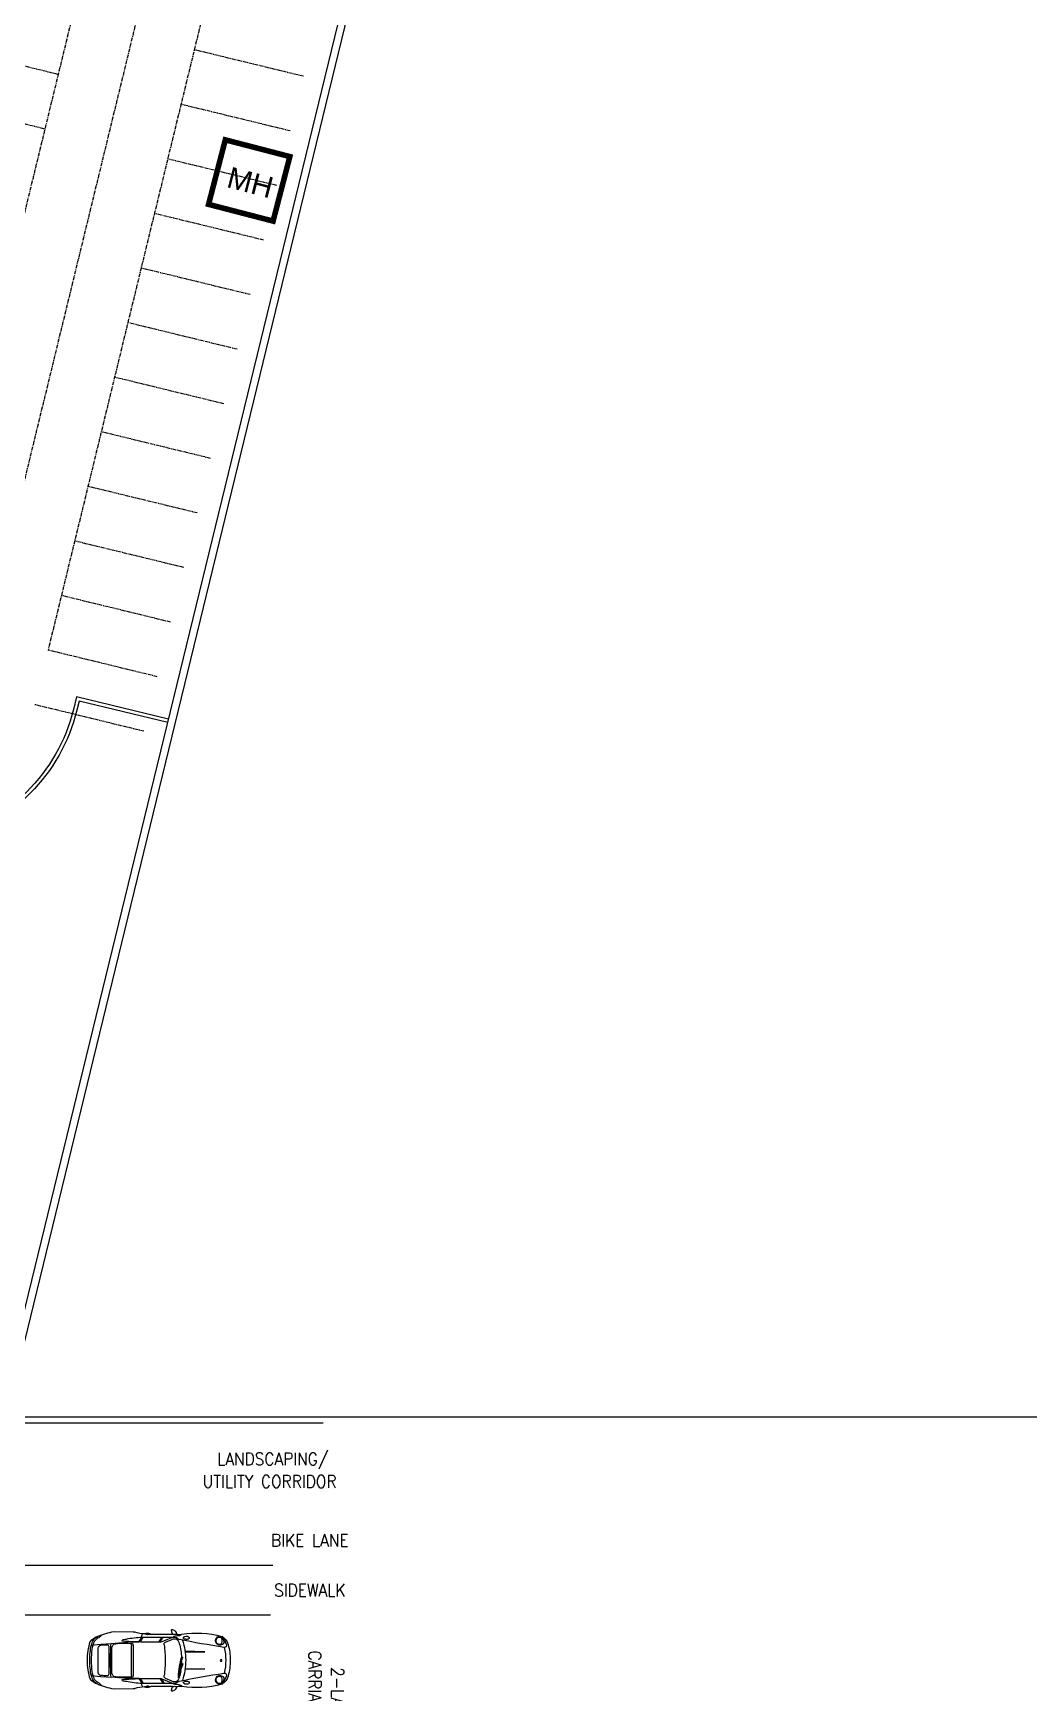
# Model space of a CAD drawing. Header units: feet. Extents: x 50754 to 76410, y 49660 to 67674.
# Drawn here: x 70284 to 71985, y 54850 to 57687 of the extents above; entities that cross this region are included whole.
import ezdxf
from ezdxf.enums import TextEntityAlignment as Align

# ---------------------------------------------------------------- set-up
doc = ezdxf.new("R2010")
doc.units = ezdxf.units.FT
doc.linetypes.add('Amconstr', pattern=[9999, 9999, 0])
doc.linetypes.add('CENTER', pattern=[2, 1.25, -0.25, 0.25, -0.25])
for name, color, linetype in [('1_DIM', 1, 'Continuous'), ('1_TEXT', 3, 'Continuous'), ('CAR', 253, 'Continuous'), ('CARS', 2, 'Continuous'), ('CKS_PROPERTY LINE', 5, 'Continuous'), ('coches', 7, 'Continuous'), ('MS GATE', 1, 'Continuous'), ('PLOT LINE', 3, 'Continuous'), ('ROAD CL', 251, 'CENTER'), ('roads & footpath', 161, 'Continuous'), ('TEXT', 3, 'Continuous')]:
    doc.layers.add(name, color=color, linetype=linetype)
doc.styles.add('ARIAL', font='arial.ttf')
doc.styles.add('romans1', font='ROMANS.SHX', dxfattribs={"width": 0.9})

# ---------------------------------------------------------------- blocks, each defined once
blk = doc.blocks.new('A$C6C2F1E0A')
at = {"layer": 'coches', "color": 0, "linetype": 'ByBlock', "lineweight": -3}
for p, q in [((1.92, 0.537), (1.757, 0.611)), ((2.091, 0.539), (1.994, 0.688)), ((2.122, 0.538), (2.026, 0.688)), ((2.681, 0.543), (2.584, 0.687)), ((2.712, 0.544), (2.615, 0.688)), ((3.04, 0.536), (2.706, 0.544)), ((3.454, 0.86), (2.883, 0.85)), ((3.349, 0.5), (2.924, 0.505)), ((3.313, 0.518), (3.04, 0.536)), ((3.542, 0.504), (3.313, 0.518)), ((3.843, 0.479), (3.542, 0.504)), ((0.757, 0.253), (1.346, 0.273)), ((1.343, 0.253), (0.757, 0.253)), ((2.881, 0.452), (2.881, 0)), ((2.881, 0), (2.881, -0.452)), ((2.936, 0), (2.936, 0.432)), ((2.936, -0.432), (2.936, 0)), ((3.521, 0), (3.521, 0.274)), ((3.521, -0.274), (3.521, 0)), ((3.61, 0.411), (3.61, 0)), ((3.61, 0), (3.61, -0.411)), ((3.749, 0.461), (3.67, 0.463)), ((4.128, 0.453), (3.843, 0.479)), ((3.92, 0), (3.92, 0.366)), ((3.92, -0.366), (3.92, 0)), ((0.757, -0.253), (1.346, -0.273)), ((1.343, -0.253), (0.757, -0.253)), ((3.843, -0.479), (3.542, -0.504)), ((3.67, -0.463), (3.749, -0.461)), ((4.128, -0.453), (3.843, -0.479)), ((1.987, -0.566), (1.698, -0.692)), ((1.698, -0.692), (2.276, -0.685)), ((1.709, -0.777), (2.365, -0.777)), ((1.757, -0.611), (1.92, -0.537)), ((2.056, -0.544), (1.963, -0.689)), ((2.091, -0.539), (1.994, -0.688)), ((2.276, -0.685), (2.625, -0.688)), ((2.681, -0.543), (2.584, -0.687)), ((2.712, -0.544), (2.615, -0.688)), ((2.706, -0.544), (3.04, -0.536)), ((2.883, -0.85), (3.454, -0.86)), ((2.924, -0.505), (3.349, -0.5)), ((3.04, -0.536), (3.313, -0.518)), ((3.313, -0.518), (3.542, -0.504))]:
    blk.add_line(p, q, dxfattribs=at)
for points in [[(2.421, 0.773, -0.024995), (2.365, 0.777), (1.709, 0.777, -0.093665), (1.597, 0.777, -0.044974), (1.441, 0.773, 0.242846), (1.54, 0.724, -0.066443), (1.673, 0.708, 0.284222), (1.698, 0.692)], [(2.615, 0.688), (2.276, 0.685), (1.698, 0.692), (1.987, 0.566, 0.071916), (2.091, 0.539, 0.014486), (2.828, 0.548, 0.015753), (3.209, 0.571, 0.648), (3.202, 0.608, 0.010841), (3.087, 0.633, 0.038718), (2.625, 0.688, 0.192613), (2.609, 0.783)]]:
    blk.add_lwpolyline(points, format="xyb", dxfattribs=at)
blk.add_lwpolyline([(2.625, 0.688), (2.615, 0.688)], dxfattribs=at)
blk.add_circle((0.275, -0.002), 0.0266, dxfattribs=at)
for centre, radius, start, end in [((0.43, 0.38), 0.377, 117.9341, 165.8561), ((0.798, 0.253), 0.713, 139.8356, 163.0263), ((-7.49, 47.784), 48.02, 279.1905, 280.8179), ((0.344, 0.55), 0.151, 151.6532, 191.6286), ((0.267, 0.534), 0.0721, 191.6286, 237.7927), ((0.431, 0.503), 0.25, 127.028, 151.6532), ((0.468, 0.589), 0.219, 164.1178, 200.1268), ((0.989, -2.032), 2.841, 80.8502, 105.0021), ((0.311, 0.634), 0.0561, 99.1163, 164.1178), ((0.33, 0.542), 0.0734, 202.5631, 318.9552), ((0.321, 0.604), 0.106, 37.9901, 112.4095), ((0.318, 0.591), 0.0991, 44.3179, 99.1163), ((0.323, 0.558), 0.106, 290.4863, 327.3729), ((0.279, 0.587), 0.141, 318.9552, 356.0625), ((0.311, 0.585), 0.109, 356.0625, 44.3179), ((0.29, 0.58), 0.146, 327.3729, 37.9901), ((1.275, 0.654), 0.0587, 88.9813, 160.0291), ((1.261, 0.666), 0.0421, 169.1057, 256.3949), ((1.289, 0.781), 0.161, 256.3949, 281.2917), ((1.296, 0.404), 0.309, 80.0244, 93.711), ((1.27, 0.909), 0.29, 279.8631, 292.3211), ((3.487, -0.031), 2.163, 163.0913, 179.1793), ((1.322, 0.639), 0.0745, 24.0009, 68.7529), ((1.37, 0.66), 0.0224, 299.1034, 22.9832), ((3.06, 0.037), 1.612, 163.3105, 178.5788), ((1.792, 0.418), 0.288, 130.3021, 163.3105), ((1.697, 0.449), 0.243, 89.731, 135.9605), ((1.775, 0.75), 0.18, 109.8569, 171.1321), ((1.648, 0.433), 0.209, 58.5386, 101.741), ((1.474, 0.914), 0.272, 329.8315, 356.1352), ((1.722, 0.897), 0.023, 356.1352, 109.8569), ((1.901, 0.472), 0.0678, 345.774, 73.1452), ((2.481, 0.583), 0.227, 85.3914, 120.853), ((2.461, 0.726), 0.0619, 53.34, 130.5245), ((2.458, 0.82), 0.06, 231.9068, 311.9577), ((2.44, 1.337), 0.564, 275.8996, 280.6987), ((2.494, 0.747), 0.0622, 34.5743, 84.6458), ((2.566, 1.444), 0.662, 268.1893, 293.5908), ((2.898, 0.684), 0.167, 95.1224, 113.5908), ((2.931, 0.455), 0.05, 98.3498, 183.3387), ((3.016, 0.434), 0.0806, 119.4221, 181.6531), ((3.333, 0.156), 0.345, 69.3284, 87.2077), ((2.655, -2.645), 3.595, 69.1236, 77.1575), ((-3.919, 0.054), 7.474, 359.5886, 3.4511), ((3.957, 0.792), 0.128, 198.9069, 239.4435), ((3.768, 0.377), 0.329, 38.5491, 67.8682), ((3.738, 0.367), 0.399, 12.4252, 60.1974), ((3.794, 0.28), 0.456, 36.82, 71.8248), ((3.361, 0.253), 0.741, 5.9587, 26.3467), ((2.341, -0.011), 1.904, 0.3429, 17.2682), ((2.143, -0.052), 2.144, 165.8561, 178.6137), ((2.143, 0.052), 2.144, 181.3863, 194.1439), ((0.176, 0.443), 0.0622, 163.0263, 273.4503), ((1.989, -0.017), 1.853, 167.5836, 179.4615), ((1.989, 0.017), 1.853, 180.5385, 192.4164), ((0.308, 0.599), 0.15, 237.7927, 290.4863), ((3.487, 0.031), 2.163, 180.8207, 196.9087), ((1.433, 0.081), 0.0143, 16.9212, 209.452), ((-1.123, -0.69), 2.655, 8.2627, 16.7299), ((-0.612, -0.541), 2.152, 1.6045, 16.9212), ((5.525, -0.023), 3.591, 172.3421, 179.6342), ((5.525, 0.023), 3.591, 180.3658, 187.6579), ((3.43, 0.414), 0.069, 24.9469, 69.3284), ((3.074, 0.285), 0.447, 358.5563, 20.6788), ((-3.919, -0.054), 7.474, 356.5489, 0.4114), ((3.666, 0.406), 0.0564, 86.7926, 175.4907), ((3.688, -0.272), 0.736, 77.7157, 85.2325), ((3.823, 0.352), 0.0977, 8.5929, 77.7157), ((1.869, 0.021), 2.251, 359.4726, 7.8972), ((1.869, -0.021), 2.251, 352.1028, 0.5274), ((1.787, -0.026), 2.389, 0.6326, 11.5834), ((1.787, 0.026), 2.389, 348.4166, 359.3674), ((2.341, 0.011), 1.904, 342.7318, 359.6571), ((0.43, -0.38), 0.377, 194.1439, 242.0659), ((0.176, -0.443), 0.0622, 86.5497, 196.9737), ((0.798, -0.253), 0.713, 196.9737, 220.1644), ((-7.49, -47.784), 48.02, 79.1821, 80.8095), ((0.267, -0.534), 0.0721, 122.2073, 168.3714), ((0.308, -0.599), 0.15, 69.5137, 122.2073), ((0.33, -0.542), 0.0734, 41.0448, 157.4369), ((0.323, -0.558), 0.106, 32.6271, 69.5137), ((1.414, -0.114), 0.0107, 20.4589, 234.6463), ((-0.748, -0.97), 2.316, 12.8462, 21.4384), ((-0.869, -0.966), 2.447, 10.4806, 20.4589), ((3.06, -0.037), 1.612, 179.6179, 185.9686), ((3.06, -0.037), 1.612, 189.5681, 196.6895), ((3.272, -0.052), 1.786, 188.2627, 193.8902), ((1.717, -0.407), 0.212, 192.8462, 212.2634), ((1.901, -0.472), 0.0678, 286.8548, 14.226), ((2.931, -0.455), 0.05, 176.6613, 261.6502), ((3.016, -0.434), 0.0806, 178.3469, 240.5779), ((3.333, -0.156), 0.345, 272.7923, 290.6716), ((3.43, -0.414), 0.069, 290.6716, 335.0531), ((3.074, -0.285), 0.447, 339.3212, 1.4437), ((3.666, -0.406), 0.0564, 184.5093, 273.2074), ((3.688, 0.272), 0.736, 274.7675, 282.2843), ((3.823, -0.352), 0.0977, 282.2843, 351.4071), ((3.738, -0.367), 0.399, 299.8026, 347.5748), ((3.361, -0.253), 0.741, 333.6533, 354.0413), ((0.344, -0.55), 0.151, 168.3714, 208.3468), ((0.431, -0.503), 0.25, 208.3468, 232.972), ((0.468, -0.589), 0.219, 159.8732, 195.8822), ((0.989, 2.032), 2.841, 254.9979, 279.1498), ((0.311, -0.634), 0.0561, 195.8822, 260.8837), ((0.321, -0.604), 0.106, 247.5905, 322.0099), ((0.318, -0.591), 0.0991, 260.8837, 315.6821), ((0.279, -0.587), 0.141, 3.9375, 41.0448), ((0.311, -0.585), 0.109, 315.6821, 3.9375), ((0.29, -0.58), 0.146, 322.0099, 32.6271), ((1.261, -0.666), 0.0421, 103.6051, 190.8943), ((1.275, -0.654), 0.0587, 199.9709, 271.0187), ((1.289, -0.781), 0.161, 78.7083, 103.6051), ((1.296, -0.404), 0.309, 266.289, 279.9756), ((1.27, -0.909), 0.29, 67.6789, 80.1369), ((1.322, -0.639), 0.0745, 291.2471, 335.9991), ((1.37, -0.66), 0.0224, 337.0168, 60.8966), ((1.538, -0.845), 0.121, 89.0984, 143.6975), ((1.497, -1.646), 0.874, 83.421, 93.7212), ((1.792, -0.418), 0.288, 196.6895, 229.6979), ((1.697, -0.449), 0.243, 224.0395, 270.269), ((1.546, -0.219), 0.505, 269.2761, 284.4814), ((1.653, -1.072), 0.3, 79.298, 100.702), ((1.775, -0.75), 0.18, 188.8679, 250.1431), ((1.648, -0.433), 0.209, 258.259, 301.4614), ((1.699, -0.721), 0.0287, 90.59, 154.0552), ((1.474, -0.914), 0.272, 3.8648, 30.1685), ((1.722, -0.897), 0.023, 250.1431, 3.8648), ((2.134, -0.914), 0.377, 96.5342, 112.9878), ((2.291, -13.256), 12.719, 87.5803, 90.8999), ((2.44, -1.337), 0.564, 91.9386, 97.6657), ((2.481, -0.583), 0.227, 239.147, 274.6086), ((2.458, -0.82), 0.06, 48.0423, 128.0932), ((2.461, -0.726), 0.0619, 229.4755, 306.66), ((2.44, -1.337), 0.564, 79.3013, 84.1004), ((2.494, -0.747), 0.0622, 275.3542, 325.4257), ((2.566, -1.444), 0.662, 66.4092, 91.8107), ((2.498, -0.715), 0.13, 328.6574, 12.267), ((2.506, 2.319), 3.009, 272.2624, 281.1315), ((2.664, -6.601), 6.055, 84.8428, 88.4528), ((2.898, -0.684), 0.167, 246.4092, 264.8776), ((2.566, 2.016), 2.7, 281.1315, 283.6161), ((3.197, -0.588), 0.021, 283.6161, 55.3891), ((2.655, 2.645), 3.595, 282.8425, 290.8764), ((3.957, -0.792), 0.128, 120.5565, 161.0931), ((3.768, -0.377), 0.329, 292.1318, 321.4509), ((3.794, -0.28), 0.456, 288.1752, 323.18)]:
    blk.add_arc(centre, radius, start, end, dxfattribs=at)
blk = doc.blocks.new('S PARK')
at = {"layer": 'CAR', "xscale": 942.2849746202844, "yscale": 942.2849746202844, "zscale": 942.2849746202844, "rotation": 90}
blk.add_blockref('A$C6C2F1E0A', (0, 491.622), dxfattribs=at)
blk = doc.blocks.new('admin enlclave road')
at = {"layer": '1_DIM', "color": 253}
blk.add_lwpolyline([(44841.295, -5343.963), (44859.772, -5341.423)], dxfattribs=at)
at = {"layer": 'CKS_PROPERTY LINE', "color": 253}
blk.add_line((44902.009, -5335.39), (44591.253, -5378.101), dxfattribs=at)
at = {"layer": 'CKS_PROPERTY LINE', "color": 253, "lineweight": -3}
for points in [[(44503.351, -5420.285, -0.126728), (44591.997, -5383.981), (44858.55, -5347.345)], [(44503.534, -5422.333, -0.126876), (44592.269, -5385.962), (44858.727, -5349.339)]]:
    blk.add_lwpolyline(points, format="xyb", dxfattribs=at)
at = {"layer": 'CARS', "color": 253, "xscale": -0.001431161511918796, "yscale": 0.001431161511918796, "zscale": 0.001431161511918797, "rotation": 97.82584931717199}
blk.add_blockref('S PARK', (44858.081, -5351.262), dxfattribs=at)
at = {"layer": '1_TEXT', "color": 253, "style": 'romans1', "width": 0.9}
for s, rotation, p in [('LANDSCAPING/', 7.82585, (44857.976, -5343.17)), ('UTILITY CORRIDOR', 7.82585, (44857.968, -5344.049)), ('BIKE LANE', 7.82585, (44859.884, -5346.16)), ('SIDEWALK', 7.82585, (44860.156, -5348.141)), ('CARRIAGEWAY', 277.82585, (44860.958, -5352.488)), ('2-LANE ', 277.82585, (44861.854, -5352.365))]:
    blk.add_text(s, height=0.5, rotation=rotation, dxfattribs=at).set_placement(p, align=Align.MIDDLE)

msp = doc.modelspace()

# ---------------------------------------------------------------- linework, layer by layer
at = {"color": 6, "const_width": 9.49219}
msp.add_lwpolyline([(70583.32671, 57394.165), (70693.57462, 57365.52879), (70722.21083, 57475.77669), (70611.96292, 57504.41291)], close=True, dxfattribs=at)
at = {"layer": 'PLOT LINE', "color": 253}
msp.add_line((70231.88548, 55351.34979), (71845.92243, 61980.60757), dxfattribs=at)
msp.add_lwpolyline([(71861.75005, 61994.88878), (70241.3178, 55339.36387), (66535.12001, 55339.35845), (66535.12001, 55450.35852)], dxfattribs=at)
at = {"layer": 'ROAD CL', "color": 253, "ltscale": 5}
for p, q in [((70930.64303, 59641.68404), (70221.75507, 56730.09322)), ((70326.3414, 57616.19698), (70139.79101, 57661.61673)), ((70745.47084, 57612.95521), (70558.92046, 57658.37496)), ((70303.63152, 57522.92179), (70117.08114, 57568.34154)), ((70722.76097, 57519.68002), (70536.21058, 57565.09977)), ((70700.05109, 57426.40483), (70513.50071, 57471.82457)), ((70677.34122, 57333.12963), (70490.79083, 57378.54938)), ((70654.63135, 57239.85444), (70468.08096, 57285.27419)), ((70631.92147, 57146.57925), (70445.37109, 57191.99899)), ((70609.2116, 57053.30405), (70422.66121, 57098.7238)), ((70586.50173, 56960.02886), (70399.95134, 57005.44861)), ((70563.79185, 56866.75367), (70377.24147, 56912.17342)), ((70541.08198, 56773.47847), (70354.53159, 56818.89822)), ((70518.3721, 56680.20328), (70331.82172, 56725.62303)), ((70495.66223, 56586.92809), (70309.11184, 56632.34784)), ((70472.95236, 56493.6529), (70286.40197, 56539.07264))]:
    msp.add_line(p, q, dxfattribs=at)
for points in [[(70825.95862, 59668.25123), (70127.73746, 56800.48039)], [(71035.82781, 59617.15401), (70309.11184, 56632.34784)]]:
    msp.add_lwpolyline(points, dxfattribs=at)
at = {"layer": 'roads & footpath', "color": 8}
for points in [[(70515.02739, 56514.28519), (70357.6255, 56552.6081), (70352.38979, 56531.10373, -0.2840680743), (70130.79128, 56312.57775), (70130.79128, 56113.12584), (67694.79128, 56113.12584), (67694.79128, 56305.12584), (67091.31947, 56305.12584, 0.2824333094), (66945.08308, 56215.3614, -0.1650982146), (66622.29322, 55899.96708, 0.2886997562), (66529.12001, 55752.04966), (66529.12001, 55468.35852)], [(70513.60802, 56508.45549), (70362.03583, 56545.35904), (70358.21949, 56529.68436, -0.2797863653), (70136.79128, 56307.83417), (70136.79128, 56107.12584), (67688.79128, 56107.12584), (67688.79128, 56299.12584), (67091.31947, 56299.12584, 0.2824333094), (66950.43319, 56212.64547, -0.1650982146), (66624.88444, 55894.55547, 0.2886997562), (66535.12001, 55752.04966), (66535.12001, 55468.35852)], [(70513.60802, 56508.45549), (70362.03583, 56545.35904), (70358.21949, 56529.68436, -0.2797863653), (70136.79128, 56307.83417), (70136.79128, 56107.12584), (67688.79128, 56107.12584), (67688.79128, 56299.12584), (67091.31947, 56299.12584, 0.2824333094), (66950.43319, 56212.64547, -0.1650982146), (66624.88444, 55894.55547, 0.2886997562), (66535.12001, 55752.04966), (66535.12001, 55468.35852)]]:
    msp.add_lwpolyline(points, format="xyb", dxfattribs=at)

# ---------------------------------------------------------------- block references
at = {"layer": 'MS GATE', "linetype": 'Amconstr', "lineweight": 25, "xscale": 42.66674600251998, "yscale": 42.66674600251998, "zscale": 42.66674600251998, "rotation": 352.174150691152}
msp.add_blockref('admin enlclave road', (-1794383.54152, 541708.42207), dxfattribs=at)

# ---------------------------------------------------------------- texts
at = {"layer": 'TEXT', "color": 3, "linetype": 'ByBlock', "style": 'ARIAL'}
msp.add_text('MH', height=36, rotation=345.43953386, dxfattribs=at).set_placement((70612.34577, 57424.01484))

doc.saveas('drawing.dxf')
